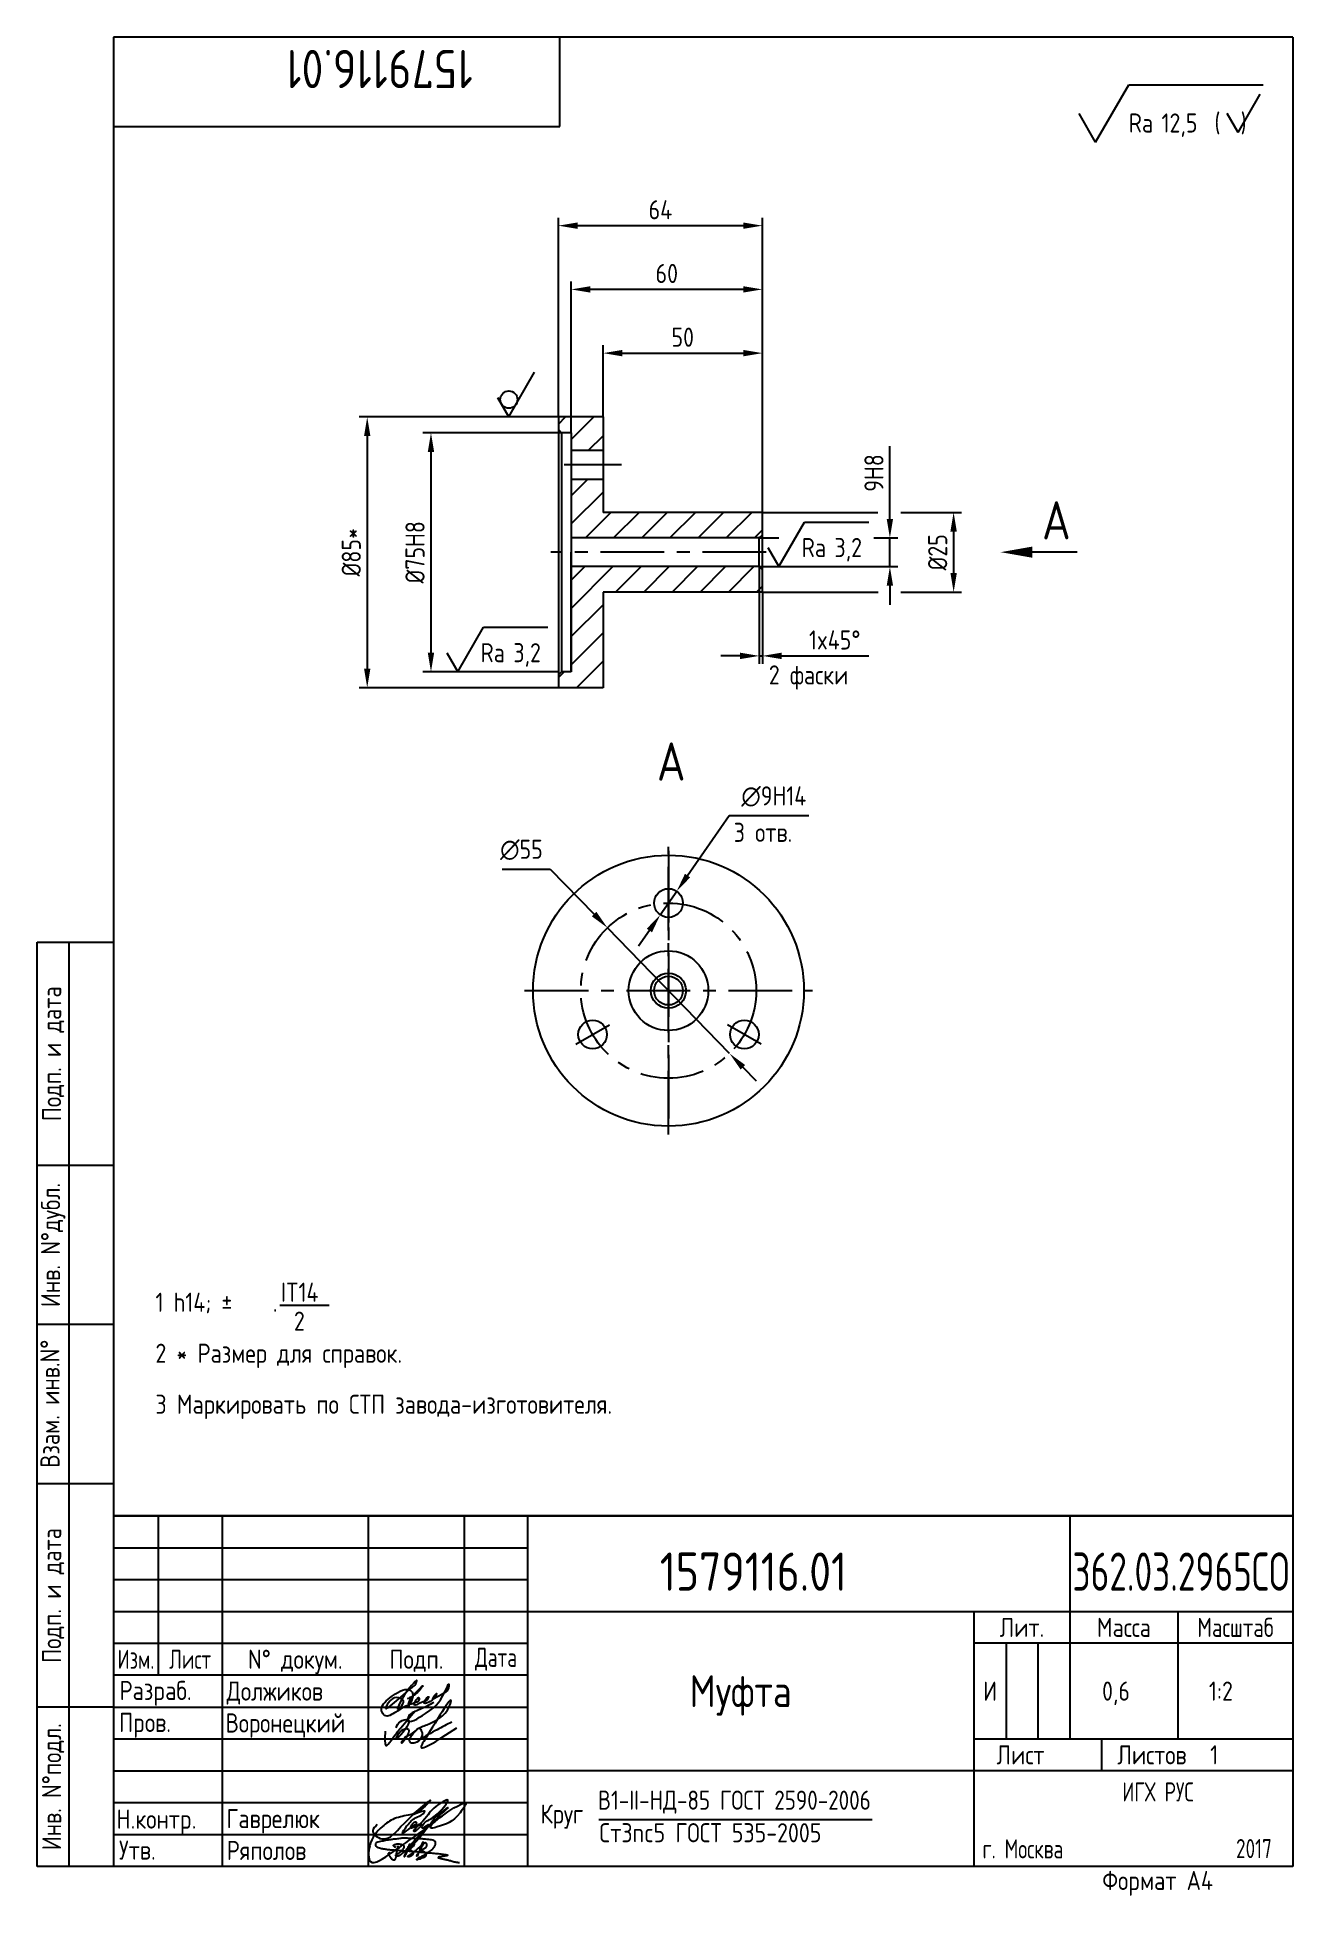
# Paper-space layout 'Layout1' of a CAD drawing. Extents: x 8 to 205, y 0 to 292.
# The model-space entities are those that its viewports show. They can reach past a viewport. Long polylines and large blocks are cut down to what shows.
import ezdxf
from ezdxf.enums import TextEntityAlignment as Align

# ---------------------------------------------------------------- set-up
doc = ezdxf.new("R2010")
doc.units = 0
doc.header["$LTSCALE"] = 4
doc.header["$MEASUREMENT"] = 0
doc.header["$PDSIZE"] = 3
doc.linetypes.add('CENTER', pattern=[2, 1.25, -0.25, 0.25, -0.25])
doc.layers.get('0').update_dxf_attribs({"linetype": 'CONTINUOUS'})
doc.layers.get('DEFPOINTS').update_dxf_attribs({"linetype": 'CONTINUOUS'})
for name, color, linetype in [('BORD', 1, 'CONTINUOUS'), ('CEN', 5, 'CENTER'), ('CONT', 6, 'CONTINUOUS'), ('DIM', 7, 'CONTINUOUS'), ('Hatch', 2, 'CONTINUOUS'), ('TEXT', 3, 'CONTINUOUS'), ('TEXTB', 6, 'CONTINUOUS'), ('VPORTI', 7, 'CONTINUOUS')]:
    doc.layers.add(name, color=color, linetype=linetype)
doc.layers.get('VPORTI').off()
doc.styles.add('STYLE1', font='romans.shx', dxfattribs={"width": 0.8})
doc.dimstyles.new('Dia2', dxfattribs={"dimscale": 2, "dimtxt": 3, "dimasz": 3, "dimexe": 1.25, "dimexo": 0, "dimgap": 1.5, "dimtad": 1, "dimtoh": 1, "dimdec": 0, "dimtxsty": 'STYLE1', "dimcen": 2.5, "dimclrt": 3, "dimadec": 0, "dimazin": 0, "dimtfac": 1, "dimtdec": 0, "dimtmove": 0, "dimatfit": 0, "dimfxl": 1, "dimarcsym": 0})
doc.dimstyles.new('Lin2', dxfattribs={"dimscale": 2, "dimtxt": 3, "dimasz": 3, "dimexe": 1.25, "dimexo": 0, "dimgap": 1, "dimtad": 1, "dimtxsty": 'STYLE1', "dimcen": 2.5, "dimclrt": 3, "dimadec": 0, "dimazin": 0, "dimtfac": 1, "dimtmove": 0, "dimatfit": 0, "dimldrblk": 'DOT', "dimfxl": 1, "dimarcsym": 0})

# ---------------------------------------------------------------- blocks, each defined once
blk = doc.blocks.new('44')
at = {"layer": 'CONT'}
for p, q in [((-12, 0), (-12, 145)), ((-12, 145), (0, 145)), ((-7, 0), (-7, 145)), ((-12, 110), (0, 110)), ((0, 85), (-12, 85)), ((0, 60), (-12, 60)), ((0, 25), (-12, 25)), ((0, 0), (-12, 0))]:
    blk.add_line(p, q, dxfattribs=at)
at = {"layer": 'TEXT', "style": 'STYLE1', "width": 0.8}
for s, p in [('Подп. и дата', (-9.5, 127.5)), ('Инв. N%%dдубл.', (-9.5, 97.5)), ('Взам. инв.N%%d ', (-10, 73.38)), ('Подп. и дата', (-9.5, 42.5)), ('Инв. N%%dподл.', (-9.5, 12.5))]:
    blk.add_text(s, height=3, rotation=90, dxfattribs=at).set_placement(p, align=Align.MIDDLE)
blk = doc.blocks.new('A$C314368CF')
at = {"layer": 'TEXT'}
for q in [(7.18, 6), (1.98, 3)]:
    blk.add_line((3.72, 0), q, dxfattribs=at)
at = {"layer": 'TEXT', "style": 'STYLE1', "width": 0.8}
blk.add_text('(  )', height=3, dxfattribs=at).set_placement((0, 0))
blk = doc.blocks.new('sherISO_18')
at = {"layer": 'CONT'}
for p, q in [((-30.94, -16.46), (-25.74, -7.46)), ((-25.74, -7.46), (-4.67, -7.46)), ((-30.94, -16.46), (-33.54, -11.96))]:
    blk.add_line(p, q, dxfattribs=at)
blk.add_blockref('A$C314368CF', (-12.3, -14.96))
at = {"layer": 'TEXTB', "style": 'STYLE1', "width": 0.8}
blk.add_text('Ra', height=3, dxfattribs=at).set_placement((-25.74, -14.96))
blk.add_attdef('12,5', (-20.6, -14.96), '', height=3, dxfattribs=at)
blk = doc.blocks.new('A$C63F45750')
at = {"layer": 'TEXT'}
for points, knots in [([(3.17, 2.37), (3.12, 2.38), (3.04, 2.41), (2.94, 2.5), (2.85, 2.57), (2.79, 2.69), (2.87, 2.77), (2.99, 2.84), (3.16, 2.89), (3.36, 2.93), (3.6, 2.95), (3.82, 2.92), (4.05, 2.87), (4.25, 2.78), (4.45, 2.63), (4.46, 2.42), (4.38, 2.26), (4.28, 2.1), (4.17, 1.94), (4.03, 1.78), (3.89, 1.62), (3.75, 1.52), (3.63, 1.43), (3.49, 1.36), (3.35, 1.3), (3.24, 1.25), (3.16, 1.21), (3.12, 1.15), (3.19, 1.1), (3.27, 1.09), (3.4, 1.07), (3.55, 1.07), (3.72, 1.12), (3.92, 1.19), (4.1, 1.34), (4.26, 1.51), (4.44, 1.65), (4.59, 1.81), (4.74, 1.93), (4.84, 2.04), (4.93, 2.14), (5.07, 2.29), (5.19, 2.53), (5.28, 2.68), (5.35, 2.96), (5.23, 2.66), (5.2, 2.44), (5.04, 2.09), (4.95, 1.81), (4.86, 1.57), (4.75, 1.31), (4.67, 1.12), (4.46, 0.78), (4.62, 1.17), (4.71, 1.45), (4.88, 1.74), (5.01, 2), (5.08, 2.19), (5.19, 2.4), (5.32, 2.58), (5.4, 2.75), (5.52, 2.89), (5.65, 3.04), (5.85, 3.1), (6.02, 3.03), (6.08, 2.87), (6.03, 2.7), (5.9, 2.51), (5.7, 2.37), (5.55, 2.23), (5.4, 2.17), (5.31, 2.12), (5.12, 2.09), (5.35, 2.07), (5.48, 2), (5.64, 1.93), (5.75, 1.8), (5.85, 1.67), (5.89, 1.54), (5.89, 1.37), (5.8, 1.2), (5.63, 1.06), (5.41, 0.94), (5.23, 0.86), (5.02, 0.92), (5.13, 1.1), (5.28, 1.16), (5.44, 1.27), (5.61, 1.36), (5.74, 1.46), (5.86, 1.53), (5.95, 1.61), (6.05, 1.69), (6.15, 1.77), (6.28, 1.87), (6.46, 2.02), (6.65, 2.19), (6.83, 2.37), (6.98, 2.49), (7.11, 2.61), (7.2, 2.74), (7.32, 2.84), (7.42, 2.97), (7.48, 3.08), (7.48, 3.27), (7.34, 3.08), (7.28, 2.94), (7.18, 2.69), (7.1, 2.46), (7, 2.22), (6.93, 1.98), (6.83, 1.78), (6.73, 1.55), (6.67, 1.34), (6.6, 1.14), (6.56, 1.03), (6.39, 0.99), (6.62, 1.33), (6.75, 1.54), (6.93, 1.87), (7.05, 2.08), (7.18, 2.32), (7.33, 2.6), (7.47, 2.89), (7.6, 3.07), (7.79, 3.18), (7.95, 3.01), (8, 2.81), (7.99, 2.62), (7.94, 2.46), (7.83, 2.33), (7.69, 2.22), (7.53, 2.11), (7.37, 2.03), (7.21, 1.99), (7.11, 1.97), (6.89, 1.98), (7.07, 1.94), (7.15, 1.9), (7.27, 1.88), (7.39, 1.84), (7.52, 1.81), (7.62, 1.72), (7.7, 1.62), (7.78, 1.51), (7.83, 1.39), (7.87, 1.26), (7.88, 1.13), (7.86, 0.99), (7.75, 0.88), (7.6, 0.77), (7.4, 0.73), (7.19, 0.66), (6.97, 0.55), (6.71, 0.48), (6.57, 0.44), (6.42, 0.42), (6.52, 0.58), (6.61, 0.64), (6.81, 0.78), (7.06, 0.89), (7.33, 1.04), (7.55, 1.16), (7.7, 1.24), (7.84, 1.32), (7.99, 1.43), (8.21, 1.58), (8.48, 1.76), (8.74, 1.95), (8.97, 2.12), (9.1, 2.29), (9.23, 2.44), (9.3, 2.6), (9.37, 2.74), (9.42, 2.92), (9.45, 3.13), (9.21, 3.48), (8.67, 3.59), (8.09, 3.63), (7.57, 3.66), (7.06, 3.74), (6.57, 3.75), (6.09, 3.74), (5.67, 3.78), (5.28, 3.78), (4.96, 3.81), (4.65, 3.83), (4.31, 3.82), (3.97, 3.79), (3.61, 3.74), (3.22, 3.67), (2.86, 3.66), (2.53, 3.61), (2.18, 3.52), (1.78, 3.54), (1.38, 3.37), (0.96, 3.35), (0.58, 3.24), (0.25, 3.19), (0.03, 3.06), (-0.03, 2.83), (0.02, 2.6), (0.26, 2.38), (0.59, 2.33), (1, 2.2), (1.48, 2.15), (1.93, 2.05), (2.35, 2.02), (2.72, 2.01), (3.11, 1.94), (3.68, 1.94), (4.25, 1.83), (4.91, 1.87), (5.53, 1.76), (6.13, 1.72), (6.73, 1.71), (7.32, 1.62), (7.99, 1.55), (8.64, 1.54), (9.16, 1.46), (9.61, 1.42), (10.03, 1.4), (10.41, 1.32), (10.73, 1.29), (11.01, 1.24), (11.18, 1.23), (11.42, 1.14), (11.18, 1.06), (11.01, 1.03), (10.71, 0.98), (10.37, 0.92), (10.1, 0.91), (9.65, 0.75), (10.22, 0.67), (10.54, 0.59), (11.08, 0.47), (11.61, 0.35), (12.17, 0.15), (12.64, 0.08), (12.98, 0.03), (13.11, 0.01), (13.18, 0)], [0, 0, 0, 0, 0.153866, 0.270441, 0.388867, 0.510533, 0.592156, 0.71333, 0.90842, 1.11344, 1.349254, 1.61246, 1.782219, 2.047249, 2.291879, 2.451528, 2.651081, 2.806158, 3.017979, 3.227348, 3.462381, 3.633009, 3.75766, 3.920516, 4.080796, 4.214529, 4.291786, 4.349969, 4.397594, 4.50822, 4.594826, 4.799244, 4.954392, 5.128468, 5.437537, 5.632649, 5.842485, 6.094987, 6.293219, 6.410959, 6.551192, 6.687808, 7.022147, 7.294342, 7.425356, 7.52079, 7.946481, 8.313051, 8.59833, 8.833695, 9.090496, 9.427695, 9.601191, 9.883219, 10.093306, 10.673943, 10.798776, 10.974628, 11.287247, 11.486184, 11.648652, 11.848902, 12.027194, 12.25348, 12.40059, 12.537783, 12.716293, 12.91523, 13.208551, 13.438489, 13.549668, 13.67779, 13.77127, 13.930001, 14.029091, 14.272112, 14.434836, 14.547084, 14.739051, 14.830983, 15.061241, 15.268922, 15.500489, 15.788979, 15.879568, 16.024283, 16.221854, 16.418714, 16.593102, 16.783247, 16.91018, 17.018213, 17.135263, 17.278205, 17.430482, 17.620087, 17.979626, 18.191789, 18.388716, 18.565718, 18.714854, 18.857929, 19.039974, 19.171375, 19.283034, 19.400085, 19.618058, 19.882245, 20.150781, 20.377854, 20.649532, 20.89723, 21.042543, 21.40016, 21.557817, 21.667145, 21.752781, 21.926256, 22.412297, 22.813145, 22.961412, 23.171289, 23.607257, 23.940428, 24.110007, 24.291214, 24.48084, 24.697609, 24.904078, 25.034245, 25.218018, 25.407651, 25.573473, 25.787447, 25.930292, 26.051316, 26.18846, 26.285312, 26.406799, 26.52425, 26.630463, 26.793722, 26.898606, 27.029313, 27.171012, 27.314101, 27.419918, 27.580557, 27.709367, 27.829268, 28.024364, 28.266961, 28.41242, 28.705761, 28.989137, 29.187748, 29.233768, 29.332802, 29.529535, 29.667094, 30.039923, 30.332117, 30.61061, 30.769982, 30.856778, 31.109923, 31.313488, 31.656425, 32.066331, 32.296628, 32.49714, 32.710276, 32.891468, 33.014834, 33.177747, 33.444503, 33.618009, 34.409008, 34.914636, 35.419802, 35.95397, 36.458179, 36.88069, 37.388403, 37.738353, 38.034261, 38.353468, 38.693154, 39.037638, 39.391136, 39.787481, 40.203773, 40.488977, 40.784975, 41.26625, 41.668005, 42.070065, 42.499388, 42.869834, 43.079573, 43.213439, 43.554591, 43.717296, 44.153724, 44.506336, 45.019111, 45.587859, 45.90191, 46.270392, 46.703958, 47.093115, 47.952647, 48.44014, 49.079253, 49.808223, 50.268654, 50.851051, 51.604831, 52.298429, 52.776925, 53.1907, 53.661988, 54.042386, 54.348524, 54.616841, 54.853814, 54.983777, 55.126096, 55.333328, 55.613101, 56.008732, 56.315809, 56.59982, 56.87931, 57.399251, 57.889617, 58.432507, 59.066698, 59.660314, 59.862668, 60.07277, 60.07277, 60.07277, 60.07277]), ([(2.31, 1.53), (2.26, 1.52), (2.17, 1.51), (2.06, 1.48), (1.93, 1.38), (2.07, 1.25), (2.14, 1.11), (2.26, 0.93), (2.39, 0.72), (2.57, 0.54), (2.71, 0.44), (2.86, 0.4), (3.02, 0.43), (3.14, 0.54), (3.21, 0.79), (3.25, 1.07), (3.31, 1.4), (3.35, 1.67), (3.38, 1.92), (3.47, 2.19), (3.5, 2.43), (3.54, 2.59), (3.56, 2.64)], [0, 0, 0, 0, 0.15847, 0.269731, 0.363591, 0.555514, 0.688037, 0.848606, 1.204359, 1.433632, 1.58673, 1.729549, 1.880686, 2.057874, 2.19169, 2.63505, 2.928153, 3.184121, 3.441863, 3.696117, 4.025873, 4.178055, 4.178055, 4.178055, 4.178055])]:
    blk.add_open_spline(points, degree=3, knots=knots, dxfattribs=at)
blk = doc.blocks.new('*D7')
at = {"layer": 'DEFPOINTS', "color": 0, "transparency": 16777216}
for p in [(1215.28, 519.45), (1165.28, 499.45), (1215.28, 469.45)]:
    blk.add_point(p, dxfattribs=at)
at = {"layer": 'DIM', "color": 0, "lineweight": -2, "transparency": 16777216}
for p, q in [((1165.28, 499.45), (1165.28, 521.95)), ((1171.28, 519.45), (1209.28, 519.45)), ((1215.28, 469.45), (1215.28, 521.95))]:
    blk.add_line(p, q, dxfattribs=at)
at = {"layer": 'DIM', "color": 0, "transparency": 16777216}
for points in [[(1171.28, 520.45), (1171.28, 518.45), (1165.28, 519.45)], [(1209.28, 520.45), (1209.28, 518.45), (1215.28, 519.45)]]:
    blk.add_solid(points, dxfattribs=at)
at = {"layer": 'DIM', "color": 3, "transparency": 16777216, "insert": (1190.28, 524.45), "char_height": 6, "attachment_point": 5, "style": 'STYLE1'}
blk.add_mtext('50', dxfattribs=at)
blk = doc.blocks.new('_Dot')
at = {"color": 0, "linetype": 'ByBlock', "lineweight": -2}
blk.add_line((-0.5, 0), (-1, 0), dxfattribs=at)
at = {"color": 0, "linetype": 'ByBlock', "const_width": 0.5}
blk.add_lwpolyline([(-0.25, 0, 1), (0.25, 0, 1)], format="xyb", close=True, dxfattribs=at)
blk = doc.blocks.new('*D8')
at = {"layer": 'DEFPOINTS', "color": 0, "transparency": 16777216}
for p in [(1214.28, 452.45), (1215.28, 444.45), (1214.28, 424.45)]:
    blk.add_point(p, dxfattribs=at)
at = {"layer": 'DIM', "color": 0, "lineweight": -2, "transparency": 16777216}
for p, q in [((1214.28, 452.45), (1214.28, 421.95)), ((1215.28, 444.45), (1215.28, 421.95)), ((1208.28, 424.45), (1202.28, 424.45)), ((1214.28, 424.45), (1215.28, 424.45)), ((1221.28, 424.45), (1248.65, 424.45))]:
    blk.add_line(p, q, dxfattribs=at)
at = {"layer": 'DIM', "color": 0, "transparency": 16777216}
for points in [[(1208.28, 425.45), (1208.28, 423.45), (1214.28, 424.45)], [(1221.28, 425.45), (1221.28, 423.45), (1215.28, 424.45)]]:
    blk.add_solid(points, dxfattribs=at)
at = {"layer": 'DIM', "color": 3, "transparency": 16777216, "insert": (1237.97, 429.45), "char_height": 6, "attachment_point": 5, "style": 'STYLE1'}
blk.add_mtext('1x45°', dxfattribs=at)
blk = doc.blocks.new('*D9')
at = {"layer": 'DEFPOINTS', "color": 0, "transparency": 16777216}
for p in [(1151.28, 559.45), (1215.28, 539.45), (1151.28, 499.45)]:
    blk.add_point(p, dxfattribs=at)
at = {"layer": 'DIM', "color": 0, "lineweight": -2, "transparency": 16777216}
for p, q in [((1151.28, 499.45), (1151.28, 561.95)), ((1215.28, 539.45), (1215.28, 561.95)), ((1209.28, 559.45), (1157.28, 559.45))]:
    blk.add_line(p, q, dxfattribs=at)
at = {"layer": 'DIM', "color": 0, "transparency": 16777216}
for points in [[(1157.28, 560.45), (1157.28, 558.45), (1151.28, 559.45)], [(1209.28, 560.45), (1209.28, 558.45), (1215.28, 559.45)]]:
    blk.add_solid(points, dxfattribs=at)
at = {"layer": 'DIM', "color": 3, "transparency": 16777216, "insert": (1183.28, 564.45), "char_height": 6, "attachment_point": 5, "style": 'STYLE1'}
blk.add_mtext('64', dxfattribs=at)
blk = doc.blocks.new('*D10')
at = {"layer": 'DEFPOINTS', "color": 0, "transparency": 16777216}
for p in [(1155.28, 539.45), (1215.28, 519.45), (1155.28, 494.45)]:
    blk.add_point(p, dxfattribs=at)
at = {"layer": 'DIM', "color": 0, "lineweight": -2, "transparency": 16777216}
for p, q in [((1155.28, 494.45), (1155.28, 541.95)), ((1209.28, 539.45), (1161.28, 539.45)), ((1215.28, 519.45), (1215.28, 541.95))]:
    blk.add_line(p, q, dxfattribs=at)
at = {"layer": 'DIM', "color": 0, "transparency": 16777216}
for points in [[(1161.28, 540.45), (1161.28, 538.45), (1155.28, 539.45)], [(1209.28, 540.45), (1209.28, 538.45), (1215.28, 539.45)]]:
    blk.add_solid(points, dxfattribs=at)
at = {"layer": 'DIM', "color": 3, "transparency": 16777216, "insert": (1185.28, 544.45), "char_height": 6, "attachment_point": 5, "style": 'STYLE1'}
blk.add_mtext('60', dxfattribs=at)
blk = doc.blocks.new('*D11')
at = {"layer": 'DEFPOINTS', "color": 0, "transparency": 16777216}
for p in [(1151.28, 499.45), (1091.28, 414.45), (1151.28, 414.45)]:
    blk.add_point(p, dxfattribs=at)
at = {"layer": 'DIM', "color": 0, "lineweight": -2, "transparency": 16777216}
for p, q in [((1151.28, 499.45), (1088.78, 499.45)), ((1091.28, 493.45), (1091.28, 420.45)), ((1151.28, 414.45), (1088.78, 414.45))]:
    blk.add_line(p, q, dxfattribs=at)
at = {"layer": 'DIM', "color": 0, "transparency": 16777216}
for points in [[(1090.28, 493.45), (1092.28, 493.45), (1091.28, 499.45)], [(1090.28, 420.45), (1092.28, 420.45), (1091.28, 414.45)]]:
    blk.add_solid(points, dxfattribs=at)
at = {"layer": 'DIM', "color": 3, "transparency": 16777216, "insert": (1086.28, 456.95), "char_height": 6, "attachment_point": 5, "rotation": 90, "style": 'STYLE1'}
blk.add_mtext('%%c85*', dxfattribs=at)
blk = doc.blocks.new('*D12')
at = {"layer": 'DEFPOINTS', "color": 0, "transparency": 16777216}
for p in [(1152.28, 494.45), (1111.28, 419.45), (1151.28, 419.45)]:
    blk.add_point(p, dxfattribs=at)
at = {"layer": 'DIM', "color": 0, "lineweight": -2, "transparency": 16777216}
for p, q in [((1152.28, 494.45), (1108.78, 494.45)), ((1111.28, 488.45), (1111.28, 425.45)), ((1151.28, 419.45), (1108.78, 419.45))]:
    blk.add_line(p, q, dxfattribs=at)
at = {"layer": 'DIM', "color": 0, "transparency": 16777216}
for points in [[(1110.28, 488.45), (1112.28, 488.45), (1111.28, 494.45)], [(1110.28, 425.45), (1112.28, 425.45), (1111.28, 419.45)]]:
    blk.add_solid(points, dxfattribs=at)
at = {"layer": 'DIM', "color": 3, "transparency": 16777216, "insert": (1106.28, 456.95), "char_height": 6, "attachment_point": 5, "rotation": 90, "style": 'STYLE1'}
blk.add_mtext('%%c75H8', dxfattribs=at)
blk = doc.blocks.new('sher03')
at = {"layer": 'TEXT'}
for q in [(4.04, 7), (-1.73, 3)]:
    blk.add_line((0, 0), q, dxfattribs=at)
blk.add_circle((0, 2.71), 1.35, dxfattribs=at)
blk = doc.blocks.new('*D13')
at = {"layer": 'DEFPOINTS', "color": 0, "transparency": 16777216}
for p in [(1188.38, 350.59), (1183.24, 343.21)]:
    blk.add_point(p, dxfattribs=at)
at = {"layer": 'DIM', "color": 0, "lineweight": -2, "transparency": 16777216}
for p, q in [((1191.81, 355.52), (1204.89, 374.32)), ((1204.89, 374.32), (1229.83, 374.32)), ((1183.24, 343.21), (1188.38, 350.59)), ((1179.82, 338.28), (1176.39, 333.35))]:
    blk.add_line(p, q, dxfattribs=at)
at = {"layer": 'DIM', "color": 0, "transparency": 16777216}
for points in [[(1190.99, 356.09), (1192.63, 354.95), (1188.38, 350.59)], [(1178.99, 338.85), (1180.64, 337.71), (1183.24, 343.21)]]:
    blk.add_solid(points, dxfattribs=at)
at = {"layer": 'DIM', "color": 3, "transparency": 16777216, "insert": (1218.86, 380.32), "char_height": 6, "attachment_point": 5, "style": 'STYLE1'}
blk.add_mtext('∅9H14', dxfattribs=at)
blk = doc.blocks.new('*D14')
at = {"layer": 'DEFPOINTS', "color": 0, "transparency": 16777216}
for p in [(1166.65, 339.13), (1204.97, 299.67)]:
    blk.add_point(p, dxfattribs=at)
at = {"layer": 'DIM', "color": 0, "lineweight": -2, "transparency": 16777216}
for p, q in [((1133.62, 357.57), (1148.73, 357.57)), ((1148.73, 357.57), (1162.47, 343.43)), ((1204.97, 299.67), (1166.65, 339.13)), ((1209.15, 295.37), (1213.33, 291.07))]:
    blk.add_line(p, q, dxfattribs=at)
at = {"layer": 'DIM', "color": 0, "transparency": 16777216}
for points in [[(1163.19, 344.13), (1161.75, 342.73), (1166.65, 339.13)], [(1209.87, 296.07), (1208.44, 294.67), (1204.97, 299.67)]]:
    blk.add_solid(points, dxfattribs=at)
at = {"layer": 'DIM', "color": 3, "transparency": 16777216, "insert": (1139.67, 363.57), "char_height": 6, "attachment_point": 5, "style": 'STYLE1'}
blk.add_mtext('∅55', dxfattribs=at)
blk = doc.blocks.new('*D15')
at = {"layer": 'DEFPOINTS', "color": 0, "transparency": 16777216}
for p in [(1250.25, 461.45), (1214.28, 452.45), (1255.28, 452.45)]:
    blk.add_point(p, dxfattribs=at)
at = {"layer": 'DIM', "color": 0, "lineweight": -2, "transparency": 16777216}
for p, q in [((1255.28, 467.45), (1255.28, 490.25)), ((1250.25, 461.45), (1257.78, 461.45)), ((1255.28, 452.45), (1255.28, 461.45)), ((1214.28, 452.45), (1257.78, 452.45)), ((1255.28, 446.45), (1255.28, 440.45))]:
    blk.add_line(p, q, dxfattribs=at)
at = {"layer": 'DIM', "color": 0, "transparency": 16777216}
for points in [[(1254.28, 467.45), (1256.28, 467.45), (1255.28, 461.45)], [(1254.28, 446.45), (1256.28, 446.45), (1255.28, 452.45)]]:
    blk.add_solid(points, dxfattribs=at)
at = {"layer": 'DIM', "color": 3, "transparency": 16777216, "insert": (1250.28, 481.85), "char_height": 6, "attachment_point": 5, "rotation": 90, "style": 'STYLE1'}
blk.add_mtext('9H8', dxfattribs=at)
blk = doc.blocks.new('razrez15')
at = {"layer": 'TEXT'}
blk.add_lwpolyline([(0, 0, 0, 1.76, 0), (5, 0, 1.76, 1.76, 0)], format="xyseb", dxfattribs=at)
blk.add_lwpolyline([(0, 0, 0, 1.76, 0), (5, 0, 1.76, 1.76, 0)], format="xyseb", dxfattribs=at)
blk.add_lwpolyline([(12, 0), (5, 0)], dxfattribs=at)
blk.add_lwpolyline([(12, 0), (5, 0)], dxfattribs=at)
at = {"layer": 'TEXTB', "style": 'STYLE1', "width": 0.8}
blk.add_attdef('A', (6.5, 2), '', height=6, dxfattribs=at)
blk = doc.blocks.new('*D16')
at = {"layer": 'DEFPOINTS', "color": 0, "transparency": 16777216}
for p in [(1258.68, 469.45), (1258.76, 444.45), (1275.28, 444.45)]:
    blk.add_point(p, dxfattribs=at)
at = {"layer": 'DIM', "color": 0, "lineweight": -2, "transparency": 16777216}
for p, q in [((1258.68, 469.45), (1277.78, 469.45)), ((1275.28, 463.45), (1275.28, 450.45)), ((1258.76, 444.45), (1277.78, 444.45))]:
    blk.add_line(p, q, dxfattribs=at)
at = {"layer": 'DIM', "color": 0, "transparency": 16777216}
for points in [[(1274.28, 463.45), (1276.28, 463.45), (1275.28, 469.45)], [(1274.28, 450.45), (1276.28, 450.45), (1275.28, 444.45)]]:
    blk.add_solid(points, dxfattribs=at)
at = {"layer": 'DIM', "color": 3, "transparency": 16777216, "insert": (1270.28, 456.95), "char_height": 6, "attachment_point": 5, "rotation": 90, "style": 'STYLE1'}
blk.add_mtext('%%c25', dxfattribs=at)
blk = doc.blocks.new('sherISO_04')
at = {"layer": 'TEXT'}
blk.add_line((4.04, 7), (14.12, 7), dxfattribs=at)
blk.add_lwpolyline([(-1.73, 3), (0, 0), (4.04, 7)], dxfattribs=at)
at = {"layer": 'TEXT', "style": 'STYLE1', "width": 0.8}
blk.add_text('Ra', height=3, dxfattribs=at).set_placement((3.58, 1.5))
blk.add_attdef('3,2', (8.73, 1.5), '', height=3, dxfattribs=at)

msp = doc.modelspace()

# ---------------------------------------------------------------- hatches: boundary and pattern name
at = {"layer": 'Hatch'}
h = msp.add_hatch(dxfattribs=at)
h.set_pattern_fill('ANSI31', color=256, scale=50, style=0)
h.paths.add_polyline_path([(1165.284, 499.453), (1151.284, 499.453), (1151.284, 495.453), (1152.284, 494.453), (1155.284, 494.453), (1155.284, 488.953), (1165.284, 488.953)])
h.paths.add_polyline_path([(1165.284, 479.953), (1155.284, 479.953), (1155.284, 461.453), (1214.284, 461.453), (1215.284, 462.453), (1215.284, 469.453), (1165.284, 469.453)])
h.paths.add_polyline_path([(1215.284, 451.453), (1214.284, 452.453), (1155.284, 452.453), (1155.284, 419.453), (1152.284, 419.453), (1151.284, 418.453), (1151.284, 414.453), (1165.284, 414.453), (1165.284, 444.453), (1215.284, 444.453)])

# ---------------------------------------------------------------- linework, layer by layer
at = {"layer": 'CEN'}
for p, q in [((1171.062, 484.453), (1153.11, 484.453)), ((1216.465, 456.953), (1148.878, 456.953)), ((1185.811, 274.253), (1185.811, 364.546)), ((1185.811, 363.236), (1185.811, 275.563)), ((1185.811, 352.975), (1185.811, 340.824)), ((1140.665, 319.4), (1230.958, 319.4)), ((1156.734, 302.612), (1167.257, 308.687)), ((1214.889, 302.612), (1204.366, 308.687))]:
    msp.add_line(p, q, dxfattribs=at)
msp.add_circle((1185.811, 319.4), 27.5, dxfattribs=at)
at = {"layer": 'CONT'}
for p, q in [((1151.284, 499.453), (1151.284, 414.453)), ((1165.284, 499.453), (1151.284, 499.453)), ((1165.284, 499.453), (1165.284, 469.453)), ((1151.284, 495.453), (1152.284, 494.453)), ((1152.284, 494.453), (1152.284, 419.453)), ((1155.284, 494.453), (1152.284, 494.453)), ((1155.284, 488.953), (1165.284, 488.953)), ((1155.284, 479.953), (1165.284, 479.953)), ((1215.284, 469.453), (1165.284, 469.453)), ((1215.284, 444.453), (1215.284, 469.453)), ((1214.284, 461.453), (1155.284, 461.453)), ((1214.284, 461.453), (1215.284, 462.453)), ((1214.284, 452.453), (1214.284, 461.453)), ((1155.284, 419.453), (1155.284, 456.953)), ((1214.284, 452.453), (1155.284, 452.453)), ((1214.284, 452.453), (1215.284, 451.453)), ((1215.284, 444.453), (1165.284, 444.453)), ((1165.284, 444.453), (1165.284, 414.453)), ((1152.284, 419.453), (1151.284, 418.453)), ((1165.284, 414.453), (1151.284, 414.453)), ((1155.284, 419.453), (1152.284, 419.453))]:
    msp.add_line(p, q, dxfattribs=at)
at = {"layer": 'CONT', "ltscale": 7}
msp.add_line((1155.284, 494.453), (1155.284, 419.453), dxfattribs=at)
at = {"layer": 'CONT'}
for centre, radius in [((1185.811, 319.4), 42.5), ((1185.811, 346.9), 4.5), ((1185.811, 319.4), 12.5), ((1185.811, 319.4), 5.5), ((1185.811, 319.4), 4.5), ((1161.996, 305.65), 4.5), ((1209.627, 305.65), 4.5)]:
    msp.add_circle(centre, radius, dxfattribs=at)
at = {"layer": 'DIM'}
for p, q in [((1215.284, 469.453), (1251.484, 469.453)), ((1214.284, 461.453), (1220.398, 461.453)), ((1215.284, 444.453), (1251.568, 444.453))]:
    msp.add_line(p, q, dxfattribs=at)

# ---------------------------------------------------------------- block references
at = {"layer": 'DIM', "xscale": 2, "yscale": 2, "zscale": 2}
msp.add_blockref('sher03', (1135.726, 499.453), dxfattribs=at)
for name, p, values in [('razrez15', (1290.024, 456.996), {'A': 'А'}), ('sherISO_04', (1220.439, 452.453), {'3,2': '3,2'}), ('sherISO_04', (1119.674, 419.453), {'3,2': '3,2'})]:
    msp.add_blockref(name, p, dxfattribs=at).add_auto_attribs(values)

# ---------------------------------------------------------------- texts
at = {"layer": 'CONT', "style": 'STYLE1', "width": 0.8}
msp.add_text('A', height=12, dxfattribs=at).set_placement((1182.171, 385.292))
at = {"layer": 'TEXT', "style": 'STYLE1', "width": 0.8}
for s, p in [('2 фаски', (1217.305, 415.487)), ('3 отв.', (1206.296, 366.075))]:
    msp.add_text(s, height=6, dxfattribs=at).set_placement(p)

# ---------------------------------------------------------------- dimensions: what is measured, and where the dimension line sits
at = {"layer": 'DIM'}
for base, p1, p2, picture, middle in [((1151.284, 559.453), (1215.284, 539.453), (1151.284, 499.453), '*D9', (1183.284, 564.453)), ((1155.284, 539.453), (1215.284, 519.453), (1155.284, 494.453), '*D10', (1185.284, 544.453)), ((1215.284, 519.453), (1165.284, 499.453), (1215.284, 469.453), '*D7', (1190.284, 524.453))]:
    dim = msp.add_linear_dim(base=base, p1=p1, p2=p2, dimstyle='Lin2', dxfattribs=at)
    dim.commit()
    dim.dimension.update_dxf_attribs({"geometry": picture, "text_midpoint": middle})
for base, p1, p2, text, picture, middle in [((1091.284, 414.453), (1151.284, 499.453), (1151.284, 414.453), '%%c<>*', '*D11', (1086.284, 456.953)), ((1111.284, 419.453), (1152.284, 494.453), (1151.284, 419.453), '%%c<>H8', '*D12', (1106.284, 456.953)), ((1275.284, 444.453), (1258.681, 469.453), (1258.765, 444.453), '%%c<>', '*D16', (1270.284, 456.953))]:
    dim = msp.add_linear_dim(base=base, p1=p1, p2=p2, angle=90, text=text, dimstyle='Lin2', dxfattribs=at)
    dim.commit()
    dim.dimension.update_dxf_attribs({"geometry": picture, "text_midpoint": middle})
dim = msp.add_linear_dim(base=(1255.284, 452.453), p1=(1250.247, 461.453), p2=(1214.284, 452.453), angle=90, text='<>H8', dimstyle='Lin2', dxfattribs=at)
dim.commit()
dim.dimension.update_dxf_attribs({"geometry": '*D15', "text_midpoint": (1255.284, 481.853), "dimtype": 160})
dim = msp.add_linear_dim(base=(1214.284, 424.453), p1=(1215.284, 444.453), p2=(1214.284, 452.453), text='<>x45°', dimstyle='Lin2', dxfattribs=at)
dim.commit()
dim.dimension.update_dxf_attribs({"geometry": '*D8', "text_midpoint": (1237.969, 424.453), "dimtype": 160})
dim = msp.add_diameter_dim_2p(p1=(1183.242, 343.206), p2=(1188.381, 350.594), text='<>H14', dimstyle='Dia2', dxfattribs=at)
dim.commit()
dim.dimension.update_dxf_attribs({"geometry": '*D13', "text_midpoint": (1218.86, 374.324), "dimtype": 163})
dim = msp.add_diameter_dim_2p(p1=(1204.972, 299.674), p2=(1166.651, 339.126), dimstyle='Dia2', override={"dimtmove": 1}, dxfattribs=at)
dim.commit()
dim.dimension.update_dxf_attribs({"geometry": '*D14', "text_midpoint": (1148.731, 357.574), "dimtype": 163})

psp = doc.layouts.get("Layout1")

# ---------------------------------------------------------------- linework, layer by layer
at = {"layer": 'BORD'}
for p, q in [((20, 55), (85, 55)), ((20, 50), (85, 50)), ((20, 45), (85, 45)), ((160, 40), (160, 25)), ((165, 40), (165, 25)), ((20, 30), (85, 30)), ((20, 25), (85, 25)), ((20, 20), (85, 20)), ((20, 15), (85, 15)), ((20, 10), (85, 10))]:
    psp.add_line(p, q, dxfattribs=at)
at = {"layer": 'CONT'}
for p, q in [((205, 292), (20, 292)), ((20, 292), (20, 5)), ((90, 278), (90, 292)), ((205, 292), (205, 5)), ((20, 278), (90, 278)), ((20, 60), (205, 60)), ((205, 60), (20, 60)), ((20, 60), (20, 5)), ((27, 60), (27, 35)), ((37, 60), (37, 5)), ((60, 5), (60, 60)), ((75, 60), (75, 5)), ((85, 5), (85, 60)), ((170, 60), (170, 25)), ((85, 45), (205, 45)), ((155, 5), (155, 45)), ((187, 25), (187, 45)), ((20, 40), (85, 40)), ((205, 40), (155, 40)), ((85, 35), (20, 35)), ((155, 25), (205, 25)), ((175, 25), (175, 20)), ((205, 20), (85, 20)), ((205, 5), (20, 5))]:
    psp.add_line(p, q, dxfattribs=at)
at = {"layer": 'TEXT'}
psp.add_line((46.08, 93.03), (53.8, 93.03), dxfattribs=at)
for points, knots in [([(70.22, 30.72), (69.46, 30.3), (68.14, 29.58), (66.27, 28.99), (65.95, 27.06), (70.88, 30.16), (71.2, 30.77), (72.62, 33.8), (72.58, 32.36), (71.71, 32.24), (69.52, 30.76), (70.83, 32.52), (70.3, 31), (67.77, 29.89), (69.66, 32.06), (69.12, 30.86), (68.39, 30.89), (66.52, 29.65), (67.86, 31.91), (67.98, 30.82), (66.07, 30.38), (64.8, 29.54), (62.66, 28.19), (61.61, 29.93), (63.11, 31.34), (64.52, 32.31), (65.8, 32.94), (66.76, 32.53), (67.17, 31.54), (65.87, 29.23), (66.57, 31.51), (67.17, 31.96), (68.82, 33.78), (67.83, 32.33), (67.1, 31.78), (66.3, 31.39), (66.05, 31.27)], [0, 0, 0, 0, 2.703743, 4.672825, 5.02799, 7.955933, 13.437489, 13.883188, 14.189441, 16.413959, 17.478513, 18.47964, 18.959294, 20.910841, 22.003091, 22.470554, 23.533771, 24.710748, 26.01626, 26.201331, 27.488187, 30.382065, 32.258784, 33.069724, 35.439902, 37.010787, 38.612861, 39.32109, 39.818865, 41.83144, 42.782113, 44.494961, 45.867914, 46.467245, 48.290622, 49.101188, 49.101188, 49.101188, 49.101188]), ([(64.57, 29.94), (64.99, 30.85), (65.53, 32.04), (67.79, 34.6), (67.35, 33.44), (65.84, 32.41), (61.64, 28.3), (63.29, 31.04), (64.27, 31.72), (65.83, 31.03), (65.19, 30.23), (64.67, 29.54), (64.51, 29.8), (64.55, 29.89), (64.57, 29.94)], [0, 0, 0, 0, 4.062617, 5.226919, 5.800291, 6.663227, 11.774431, 12.938639, 14.11351, 15.354081, 16.396133, 16.918576, 17.03251, 17.182794, 17.182794, 17.182794, 17.182794]), ([(64.3, 26.75), (64.46, 27.12), (64.78, 27.87), (67.28, 28.43), (65.47, 25.98), (63.96, 24.65), (65.01, 26.64), (67.15, 26.72), (64.68, 23.42), (65.74, 25.63), (66.91, 25.52), (67.88, 27.03), (68.72, 25.65), (67.88, 24.31), (65.85, 24.31), (67.43, 26.71), (69.84, 27.38), (72.21, 28.67), (73.7, 33.1), (69.92, 26.57), (67.25, 22.42), (70.72, 24.69), (73.86, 26.75)], [0, 0, 0, 0, 1.213353, 2.399709, 5.497648, 5.861317, 7.611627, 8.43806, 10.837371, 11.583123, 13.461301, 14.534506, 15.162086, 17.217848, 17.944717, 20.123775, 21.948027, 26.460707, 27.144718, 34.52243, 35.159468, 41.304292, 41.304292, 41.304292, 41.304292]), ([(62.61, 26.19), (62.57, 25.74), (62.51, 25.07), (62.66, 23.53), (64, 25.43), (65.13, 26.86), (66.51, 28.47), (67.31, 29.41)], [0, 0, 0, 0, 1.523947, 2.237958, 3.351836, 5.856423, 9.374056, 9.374056, 9.374056, 9.374056]), ([(73.04, 27.64), (72.27, 27.25), (70.56, 26.37), (68.88, 25.42), (67.96, 24.89)], [0, 0, 0, 0, 2.587978, 5.77327, 5.77327, 5.77327, 5.77327]), ([(61.35, 11.56), (61.02, 11.25), (60.14, 10.44), (62.52, 8.58), (65.66, 11.84), (67.15, 13.45), (70.04, 15.67), (68.14, 13.59), (66.73, 13.07), (64.03, 12.69), (61.73, 11.02), (60, 8.98), (59.85, 4.46), (66.01, 8.84), (69.76, 11.44), (73.04, 14.14), (75.71, 15.27), (73.39, 11.94), (72.1, 11.63), (68.79, 10.56), (71.06, 13), (73.13, 14.71), (70.43, 12.91), (69.33, 10.81), (64.55, 5.68), (67.15, 9.16), (70.27, 12.38), (68.13, 10.58), (68.68, 11.91), (69.85, 12.44), (71.03, 13.29), (73.29, 16.14), (69.67, 14.03), (69.37, 12.73), (66.33, 10.13), (67.94, 10.82), (68.55, 12.04), (67.49, 11.26), (66.19, 10.73), (67.24, 12.38), (67.6, 11.66), (66.53, 11.21), (64.72, 9.45), (66.21, 11.69), (67.13, 12.65), (68.29, 12.97), (69.24, 14), (67.99, 13.52), (66.95, 13.11)], [0, 0, 0, 0, 1.17994, 3.087717, 5.863103, 12.338328, 12.854096, 14.088578, 16.834551, 19.302558, 21.570562, 25.210018, 27.650956, 31.348291, 40.129863, 44.562748, 45.223917, 46.979401, 51.214655, 52.099288, 55.323111, 56.227801, 58.471865, 60.028126, 65.752911, 68.466223, 71.038525, 71.934922, 72.780229, 73.495807, 76.028152, 77.999346, 80.11892, 83.1954, 85.334448, 86.270878, 87.060466, 88.110212, 88.803314, 89.989889, 90.197567, 90.706974, 92.884587, 94.19917, 96.055742, 97.375783, 97.753899, 99.636325, 99.636325, 99.636325, 99.636325])]:
    psp.add_open_spline(points, degree=3, knots=knots, dxfattribs=at)

# ---------------------------------------------------------------- block references
at = {"layer": 'CONT'}
psp.add_blockref('A$C63F45750', (61.09, 5.6), dxfattribs=at)
at = {"layer": 'DIM'}
psp.add_blockref('sherISO_18', (205, 292), dxfattribs=at).add_auto_attribs({'12,5': '12,5'})
at = {"layer": 'TEXT'}
psp.add_blockref('44', (20, 5), dxfattribs=at)

# ---------------------------------------------------------------- texts
at = {"layer": 'TEXT', "style": 'STYLE1'}
for s, width, p in [('IT14', 0.8, (46.23, 93.59)), ('1 h14; %%p    .', 0.8, (26.56, 92.01)), ('2', 0.8, (48.28, 89.05)), ('2 * Размер для справок.', 0.8, (26.56, 84.01)), ('3 Маркировать по СТП завода-изготовителя.', 0.8, (26.56, 76.01)), ('Разpаб.', 0.8, (20.92, 31.1)), ('Должиков', 0.8, (37.71, 31)), ('0,6', 0.8, (175.07, 31)), ('1:2', 0.8, (191.83, 31)), ('Пpов.', 0.8, (20.84, 26.08)), ('Воронецкий', 0.8, (37.54, 26)), ('1', 0.8, (192.03, 21)), ('Круг', 0.8, (86.96, 11.73)), ('B1-II-НД-85 ГОСТ 2590-2006', 0.77, (95.99, 13.89)), ('Н.контp.', 0.8, (20.45, 10.92)), ('Гаврелюк', 0.8, (37.7, 11)), ('%%OCт3nc5 ГОСТ 535-2005     ', 0.8, (96.12, 8.78)), ('Утв.', 0.8, (20.84, 6.06)), ('Ряполов', 0.8, (37.74, 6)), ('г. Москва', 0.7, (156.31, 6.25)), ('Фоpмат А4', 0.8, (175.11, 1.29))]:
    psp.add_text(s, height=3, dxfattribs=dict(at, width=width)).set_placement(p)
for s, width, p in [('Лит.', 0.8, (162.5, 42.5)), ('Масса', 0.8, (178.5, 42.5)), ('Масштаб', 0.75, (196, 42.5)), ('Изм.', 0.7, (23.5, 37.5)), ('Лист', 0.7, (32, 37.5)), ('N%%d докум.', 0.8, (48.5, 37.5)), ('Подп.', 0.8, (67.5, 37.5)), ('Лист', 0.8, (162.27, 22.5)), ('Листов', 0.8, (182.9, 22.5))]:
    psp.add_text(s, height=3, dxfattribs=dict(at, width=width)).set_placement(p, align=Align.MIDDLE_CENTER)
for s, width, p in [('Дата', 0.7, (80, 37.5)), ('И', 0.8, (157.5, 32.5)), ('ИГХ РУС', 0.7, (183.85, 16.69))]:
    psp.add_text(s, height=3, dxfattribs=dict(at, width=width)).set_placement(p, align=Align.MIDDLE)
at = {"layer": 'TEXT', "style": 'STYLE1', "width": 0.7}
psp.add_attdef('2017', (196.09, 6.29), '', height=3, dxfattribs=at)
at = {"layer": 'TEXTB', "style": 'STYLE1', "width": 0.8}
for s, height, p in [('1579116.01', 6, (105.69, 48.25)), ('Муфта', 5, (110.36, 30))]:
    psp.add_text(s, height=height, dxfattribs=at).set_placement(p)
at = {"layer": 'TEXTB', "style": 'STYLE1', "width": 0.491999}
psp.add_text('362.03.2965СО', height=6, dxfattribs=at).set_placement((170.43, 48.25), (204.45, 48.25), align=Align.FIT)
at = {"layer": 'TEXTB', "style": 'STYLE1', "width": 0.8}
psp.add_attdef('1579116.01', (76.34, 290), '', height=6, rotation=180, dxfattribs=at)

# ---------------------------------------------------------------- viewports
at = {"layer": 'VPORTI'}
psp.add_viewport(center=(111.1, 189.85), size=(143.9, 157.123), view_center_point=(1193.918, 414.299), view_height=314.2464, dxfattribs=at)

doc.saveas('drawing.dxf')
